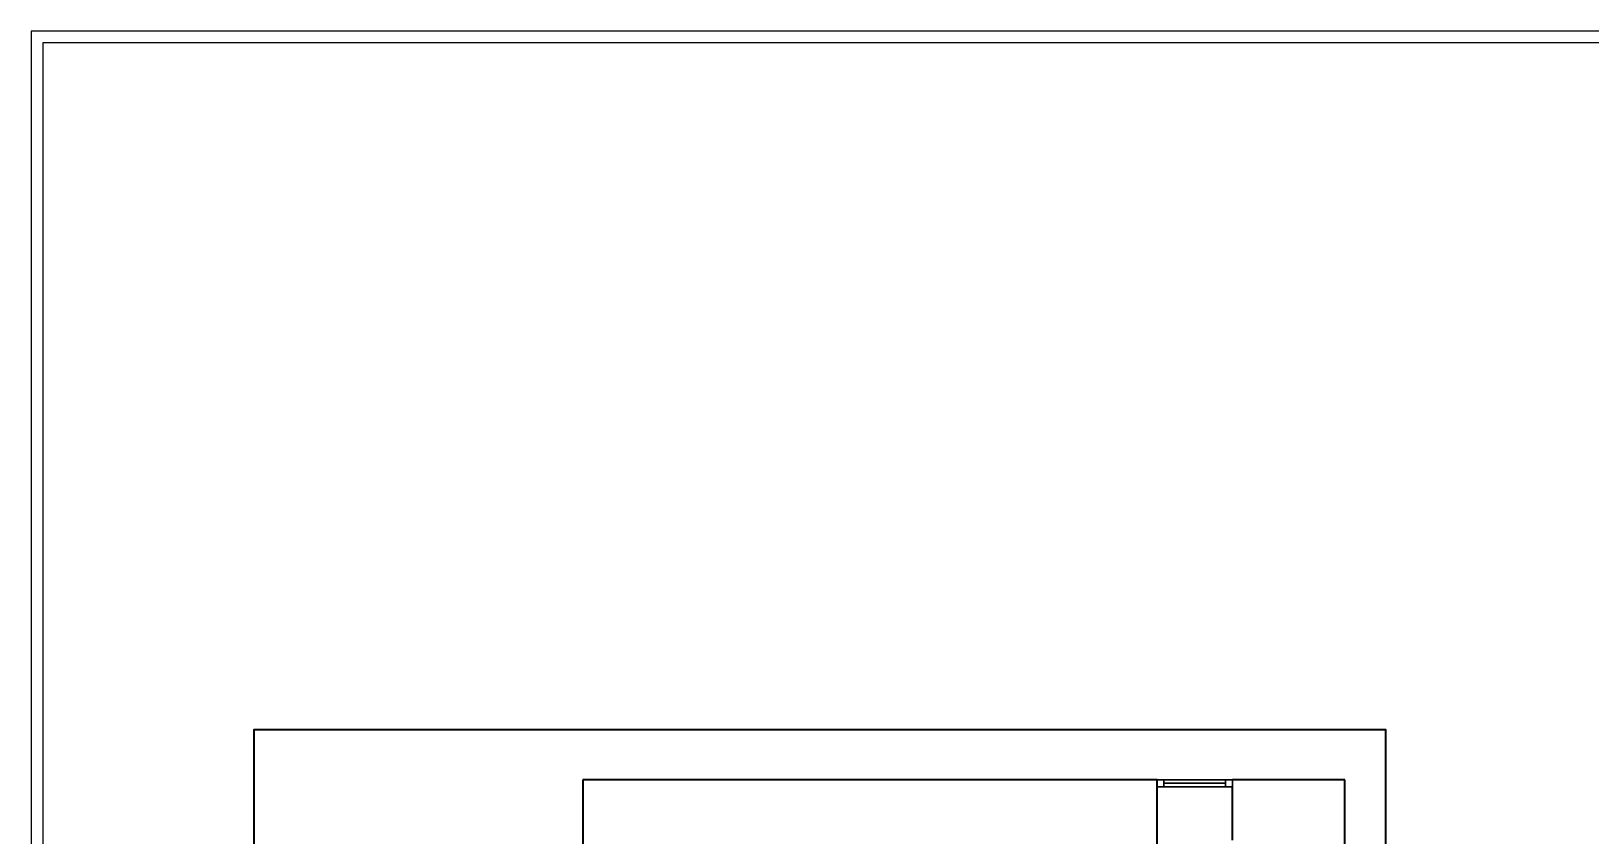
# Model space of a CAD drawing. Header units: millimetres. Extents: x -937 to 10425, y -275 to 2422.
# Drawn here: x 3715 to 5059, y 1231 to 1925 of the extents above; entities that cross this region are included whole.
import ezdxf

# ---------------------------------------------------------------- set-up
doc = ezdxf.new("R2010")
doc.units = ezdxf.units.MM
for name, color, linetype, lineweight in [('Sebe - ANTET', 143, 'Continuous', 5), ('Sebe - Dograma', 4, 'Continuous', 30), ('Sebe - Duvar', 5, 'Continuous', 35)]:
    doc.layers.add(name, color=color, linetype=linetype, lineweight=lineweight)

msp = doc.modelspace()

# ---------------------------------------------------------------- linework, layer by layer
for points in [[(3714.9, -145.4), (6594.9, -145.4), (6594.9, 1924.6), (3714.9, 1924.6)], [(3724.9, -135.4), (6584.9, -135.4), (6584.9, 1914.6), (3724.9, 1914.6)]]:
    msp.add_lwpolyline(points, close=True)
at = {"layer": 'Sebe - ANTET', "lineweight": 40}
msp.add_lwpolyline([(3906.7, 218.6), (4882.8, 218.5), (4882.8, 1322.2), (3906.7, 1322.2)], close=True, dxfattribs=at)
at = {"layer": 'Sebe - Dograma'}
for p, q in [((4744.5, 1279.3), (4685.5, 1279.3)), ((4685.5, 1273.3), (4685.5, 1279.3)), ((4685.5, 1279.3), (4691.5, 1279.3)), ((4691.5, 1279.3), (4691.5, 1273.3)), ((4744.5, 1273.3), (4744.5, 1279.3)), ((4744.5, 1279.3), (4750.5, 1279.3)), ((4750.5, 1279.3), (4750.5, 1273.3)), ((4744.5, 1273.3), (4685.5, 1273.3)), ((4691.5, 1273.3), (4685.5, 1273.3)), ((4691.5, 1276.3), (4744.5, 1276.3)), ((4750.5, 1273.3), (4744.5, 1273.3))]:
    msp.add_line(p, q, dxfattribs=at)
at = {"layer": 'Sebe - Duvar', "lineweight": 35}
for p, q in [((4685.5, 1279.3), (4190.5, 1279.3)), ((4190.5, 1279.3), (4190.5, 749.3)), ((4685.5, 1182.3), (4685.5, 1279.3)), ((4847.5, 1279.3), (4750.5, 1279.3)), ((4847.5, 256.3), (4847.5, 1279.3)), ((4750.5, 1227.3), (4750.5, 1273.3))]:
    msp.add_line(p, q, dxfattribs=at)

doc.saveas('drawing.dxf')
